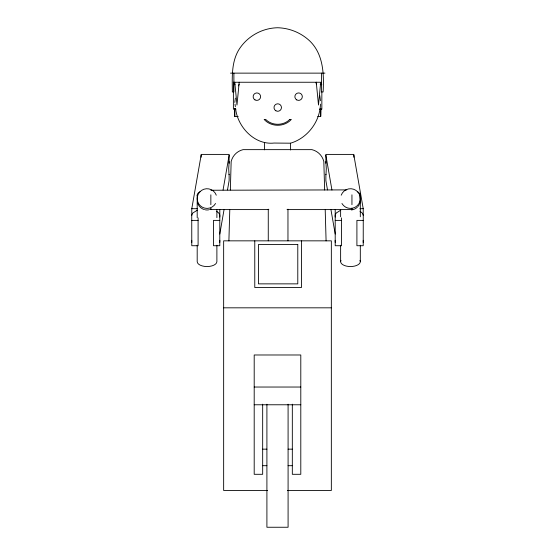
<?xml version="1.0" encoding="UTF-8"?>
<svg xmlns="http://www.w3.org/2000/svg" width="555" height="555" viewBox="0 0 555 555"><rect width="100%" height="100%" fill="white"/><g stroke="black" fill="none" stroke-linecap="round" stroke-linejoin="round"><path stroke-width="0.83" d="M219.794 217.047L219.829 214.972L218.719 212.974L216.547 211.226M219.794 242.396L219.829 240.315M363.22 242.396L363.261 240.315M317.717 116.418L320.714 116.418L320.901 108.731M321.477 84.811L321.532 82.251M228.896 240.891L229.784 209.839M230.346 190.004L231.157 161.547A16.074 16.074 0 0 1 243.062 149.642L311.924 149.642A16.074 16.074 0 0 1 323.829 161.547L324.64 190.004M239.205 82.251L236.978 105.034L234.758 82.251M234.786 102.418L235.348 98.145M229.125 161.602L228.702 168.72L229.014 174.707M320.457 104.125C319.971 121.767 307.477 138.133 290.563 143.19C285.083 143.141 279.595 143.121 274.115 143.051C254.613 145.223 237.526 127.005 235.577 108.398M191.78 215.451L191.78 208.694L201.118 155.268M223.054 190.039L229.125 155.268M219.794 234.037L224.088 209.443M227.495 189.935L229.125 180.611L229.125 174.277M238.504 85.872L239.143 84.318M197.316 210.199L192.856 212.974L191.739 214.972L191.78 245.726L198.093 245.726L198.093 217.879M340.742 210.199L336.281 212.974L335.171 214.972L335.206 217.047M325.986 174.707L326.298 168.72L325.875 161.602M230.519 73.135L324.952 73.135M233.239 82.251L320.714 82.251L318.494 105.034L316.267 82.251M235.029 84.318L233.384 84.318L233.384 109.155L235.854 109.155M320.2 84.318L321.844 84.318M319.375 109.155L321.844 109.155L321.844 91.776M234.571 108.731L234.758 116.418L238.199 116.418M346.757 189.9L210.851 190.24M191.78 208.694L197.545 208.694M359.924 208.694L363.22 208.694L363.22 215.451M268.849 209.596L210.851 209.596L210.851 208.278M287.025 209.596L351.946 209.596L351.946 208.278M191.78 220.384L198.093 220.384M219.794 220.384L213.474 220.384L213.474 245.726L219.794 245.726L219.794 209.54M335.206 220.384L341.526 220.384M363.22 220.384L356.907 220.384L356.907 245.726L363.22 245.726L363.261 214.972L362.144 212.974L359.973 211.226M223.651 307.824L331.342 307.824M254.197 387.036L300.796 387.036M254.197 404.775L300.796 404.775M262.668 449.155L266.906 449.155M288.087 449.155L292.325 449.155M262.668 465.694L266.906 465.694M288.087 465.694L292.325 465.694M267.586 490.474L223.651 490.474L223.651 240.842L331.342 240.842L331.342 490.474L287.4 490.474M353.882 155.268L363.22 208.694M325.875 155.268L331.945 190.039M327.505 189.935L325.875 180.611L325.875 174.277M330.912 209.443L335.206 234.037M319.784 95.578L320.457 100.705M235.015 104.125L235.348 106.692M325.209 209.839L326.09 240.891M233.932 82.251L233.995 84.811M335.171 240.315L335.206 242.396M191.739 240.315L191.78 242.396M360.313 195.214L360.313 216.776M360.313 245.234L360.313 261.62M353.882 157.266L353.882 154.401L325.875 154.401L325.875 163.295M351.946 194.826L351.946 204.67M341.526 217.879L341.526 245.726L335.206 245.726L335.206 209.54M340.624 209.873L340.624 216.776M340.624 245.234L340.624 261.62M321.574 73.135L321.574 91.957L323.121 91.957C324.065 74.19 323.475 54.321 309.829 41.042C301.115 32.821 289.71 28.097 277.736 27.75C261.752 28.021 246.649 36.741 238.428 50.443C231.241 63.103 232.219 77.936 232.351 91.957L233.891 91.957L233.891 73.135M320.714 108.731L320.714 116.418M316.211 82.251L316.211 83.958M301.455 240.842L301.455 287.525L254.773 287.525L254.773 240.842M292.325 404.186L292.325 474.303L300.796 474.303L300.796 354.985L254.197 354.985L254.197 474.303L262.668 474.303L262.668 404.186M290.563 143.19L290.563 149.996M288.087 404.22L288.087 527.25L266.906 527.25L266.906 404.22M287.962 209.179L287.962 240.842M268.266 209.179L268.266 240.842M264.423 142.989L264.423 149.85M234.758 108.731L234.758 116.418M229.125 163.295L229.125 154.401L201.118 154.401L201.118 157.266M216.887 209.873L216.887 217.636M216.887 245.234L216.887 261.62A9.844 4.926 0 0 1 207.043 266.546A9.844 4.926 0 0 1 197.191 261.62L197.191 245.234M210.851 194.826L210.851 204.67M197.191 195.214L197.191 217.636M357.427 191.732A9.844 4.926 0 0 1 359.98 196.484M341.214 195.2A9.844 9.844 0 0 1 355.88 190.344A9.844 9.844 0 0 1 357.226 205.725A9.844 9.844 0 0 1 341.942 203.491M359.98 197.587A9.844 9.844 0 0 1 359.39 204.296M358.995 205.059A9.844 9.844 0 0 1 358.01 206.46M357.427 207.091A9.844 9.844 0 0 1 351.322 209.943M359.98 260.35A9.844 4.926 0 0 1 350.469 266.546A9.844 4.926 0 0 1 340.957 260.35M197.531 196.484A9.844 4.926 0 0 1 200.077 191.732M215.569 203.491A9.844 9.844 0 0 1 200.286 205.725A9.844 9.844 0 0 1 201.631 190.344A9.844 9.844 0 0 1 216.29 195.2M211.205 209.055A9.844 9.844 0 0 1 209.589 209.644M208.749 209.825A9.844 9.844 0 0 1 205.329 209.825M204.49 209.644A9.844 9.844 0 0 1 197.531 202.679M289.786 119.436C283.362 125.909 272.11 125.909 265.685 119.436L264.152 119.436C271.194 127.213 284.278 127.213 291.32 119.436L289.786 119.436M297.785 244.512L258.436 244.512L258.436 283.862L297.785 283.862L297.785 244.512M296.731 99.893A3.732 3.732 0 0 0 302.329 96.66A3.732 3.732 0 0 0 296.731 93.427A3.732 3.732 0 0 0 296.731 99.893M255.009 99.893A3.732 3.732 0 0 0 260.607 96.66A3.732 3.732 0 0 0 255.009 93.427A3.732 3.732 0 0 0 255.009 99.893M275.87 110.778A3.732 3.732 0 0 0 281.468 107.538A3.732 3.732 0 0 0 275.87 104.305A3.732 3.732 0 0 0 275.87 110.778"/></g></svg>
